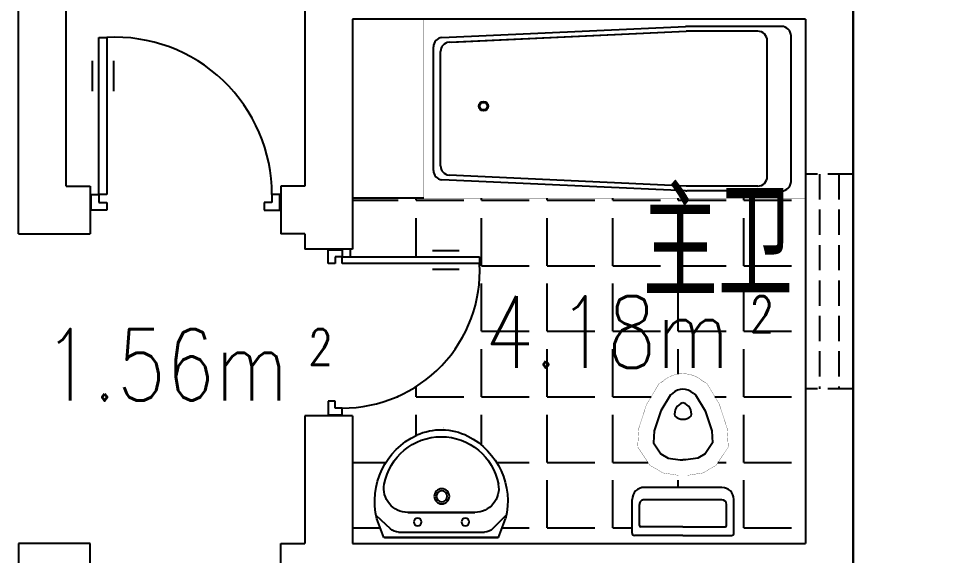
# Model space of a CAD drawing. Header units: millimetres. Extents: x 1143 to 39838, y 578 to 35727.
# Drawn here: x 28889 to 32789, y 21990 to 24242 of the extents above; entities that cross this region are included whole.
import ezdxf
from ezdxf.enums import TextEntityAlignment as Align

# ---------------------------------------------------------------- set-up
doc = ezdxf.new("R2010")
doc.units = ezdxf.units.MM
doc.linetypes.add('DASH', pattern=[0.35, 0.25, -0.1])
for name, color, linetype in [('3', 7, 'Continuous'), ('JJ', 8, 'Continuous'), ('PUB_TEXT', 7, 'Continuous'), ('PUB_WINDW', 7, 'Continuous'), ('T', 7, 'Continuous'), ('TC', 8, 'Continuous'), ('WALL', 255, 'Continuous'), ('WINDOW', 2, 'Continuous')]:
    doc.layers.add(name, color=color, linetype=linetype)
doc.styles.add('DIM_FONT', font='SIMPLEX', dxfattribs={"width": 0.8})
doc.styles.add('HZ', font='txt', dxfattribs={"width": 0.7, "height": 5, "bigfont": 'hztxt'})
doc.styles.add('SIMPLEX', font='SIMPLEX.SHX')
doc.styles.get("Standard").update_dxf_attribs({"font": 'arial.ttf'})

# ---------------------------------------------------------------- blocks, each defined once
blk = doc.blocks.new('M_A23MCU')
for p, q in [((-0.4541, 0.0807), (-0.4541, 0.9053)), ((-0.4541, 0.9053), (-0.4129, 0.9053)), ((-0.4129, 0.9053), (-0.4129, 0.0807)), ((-0.489, 0.7822), (-0.489, 0.6235)), ((-0.378, 0.7822), (-0.378, 0.6235)), ((-0.4953, -0.0018), (-0.4953, 0.0807)), ((-0.4953, 0.0807), (-0.4541, 0.0807)), ((-0.4129, 0.0807), (-0.4541, 0.0807)), ((-0.4541, 0.0807), (-0.4541, 0.0395)), ((0.4529, 0.0807), (0.4529, 0.0395)), ((0.4941, 0.0807), (0.4529, 0.0807)), ((0.4941, -0.0018), (0.4941, 0.0807)), ((-0.4541, 0.0395), (-0.4129, 0.0395)), ((-0.4129, 0.0395), (-0.4129, -0.0018)), ((0.4117, 0.0395), (0.4117, -0.0018)), ((0.4529, 0.0395), (0.4117, 0.0395)), ((-0.4129, -0.0018), (-0.4953, -0.0018)), ((-0.4953, -0.0018), (-0.4953, -0.0018)), ((0.4117, -0.0018), (0.4941, -0.0018)), ((0.4941, -0.0018), (0.4941, -0.0018))]:
    blk.add_line(p, q)
blk.add_arc((-0.3716, 0.0817), 0.8246, 359.9283, 92.866)
blk = doc.blocks.new('_GCBLK')
at = {"linetype": 'DASH'}
for p, q in [((-0.5, -0.5), (-0.5, 0.5)), ((0.5, -0.5), (0.5, 0.5)), ((-0.5, 0.2), (0.5, 0.2)), ((-0.5, -0.2), (0.5, -0.2))]:
    blk.add_line(p, q, dxfattribs=at)
at = {"style": 'SIMPLEX', "flags": 9}
blk.add_attdef('A', text='', height=1, dxfattribs=at).set_placement((0, 1.5), align=Align.MIDDLE)
blk = doc.blocks.new('M_E7')
for p, q in [((-10, 111.7), (-151.3, 111.7)), ((-41.4, 80.8), (-129.8, 80.8)), ((0, -101.7), (0, 101.7)), ((-201.3, 61.7), (-201.3, -265.1)), ((-149.8, 60.8), (-149.8, -264.1)), ((-36.4, -101.7), (-36.4, 75.8)), ((-36.4, -101.7), (-36.4, -279.1)), ((0, -101.7), (0, -305.1)), ((-41.4, -284.1), (-129.8, -284.1)), ((-10, -315.1), (-151.3, -315.1))]:
    blk.add_line(p, q)
at = {"const_width": 1}
for points in [[(-651.5, -24.2), (-636.8, -1.2), (-550.4, 50.7), (-450.5, 83.3), (-371.3, 88.4), (-294, 36.9), (-262.2, -17.7), (-251.9, -84.3), (-251.9, -101.7)], [(-650.7, -180.4), (-636.8, -202.2), (-550.4, -254.1), (-450.5, -286.7), (-371.3, -291.8), (-294, -240.3), (-262.2, -185.7), (-251.9, -119.1), (-251.9, -101.7)]]:
    blk.add_lwpolyline(points, dxfattribs=at)
for points in [[(-596.6, -59.2), (-590.1, -49.1), (-523.1, -8.9), (-438.1, 18.9), (-389.1, 22), (-342.7, -8.9), (-324.7, -39.9), (-317, -89.3), (-317, -101.7)], [(-595.8, -145.3), (-590.1, -154.2), (-523.1, -194.5), (-438.1, -222.3), (-389.1, -225.4), (-342.7, -194.5), (-324.7, -163.5), (-317, -114), (-317, -101.7)]]:
    blk.add_lwpolyline(points)
blk.add_lwpolyline([(-644.2, -14.8, 0.39866), (-642.7, -190.6, 0.39866)], format="xyb", dxfattribs=at)
for centre, radius, start, end in [((-151.3, 61.7), 50, 90, 180), ((-129.8, 60.8), 20, 90, 180), ((-41.4, 75.8), 5, 0, 90), ((-10, 101.7), 10, 0, 90), ((-550.8, -101.9), 62.6, 137.0381, 223.979), ((-510.5, -114.3), 47.8, 77.2641, 164.6652), ((-541.2, -102.8), 54.1, 1.1332, 40.3816), ((-510.5, -89), 47.8, 195.3348, 282.7359), ((-541.2, -100.6), 54.1, 319.6184, 358.8668), ((-151.3, -265.1), 50, 180, 270), ((-129.8, -264.1), 20, 180, 270), ((-41.4, -279.1), 5, 270, 0), ((-10, -305.1), 10, 270, 0)]:
    blk.add_arc(centre, radius, start, end)
at = {"width": 0.8, "flags": 9}
for tag in ['XSIZE', 'YSIZE']:
    blk.add_attdef(tag, (0, 0), '', height=0.5, dxfattribs=at)
blk = doc.blocks.new('M_E6')
for p, q in [((240.4, 0), (-240.4, 0)), ((-237.5, 0), (239.3, 0)), ((240.4, 0), (269.8, -78.5)), ((-213.1, -36.1), (-271.2, -90.6)), ((-240.4, 0), (-269.8, -78.5)), ((-178.9, -22.5), (181, -22.5)), ((216.7, -37.5), (273.5, -95.2)), ((141.1, -105.2), (-140.8, -105.2)), ((-140.8, -105.2), (141.1, -105.2))]:
    blk.add_line(p, q)
for centre, radius in [((-99.1, -65), 16.3), ((100.9, -65), 16.3), ((2.4, -172.5), 31.6), ((2.4, -172.5), 23)]:
    blk.add_circle(centre, radius)
for centre, radius, start, end in [((-178.9, -72.5), 50, 90, 133.181), ((181, -72.5), 50, 44.5607, 90), ((28.4, -151.9), 307.1, 166.1751, 244.7296), ((-140.8, -205.2), 100, 90, 190.5602), ((-28.4, -151.9), 307.1, 297.0639, 13.8249), ((141.1, -205.2), 100, 349.4398, 90), ((0.2, -179), 243.4, 190.5602, 349.4398), ((-0.2, -201.5), 250.2, 245.8071, 296.4628), ((28.4, -151.9), 307.1, 266.589, 266.5936)]:
    blk.add_arc(centre, radius, start, end)
at = {"width": 0.8, "flags": 9}
for tag in ['XSIZE', 'YSIZE']:
    blk.add_attdef(tag, (0, 0), '', height=0.5, dxfattribs=at)
blk = doc.blocks.new('M_E10')
for p, q in [((-700, -30), (-302.2, -30)), ((-297.8, -30.2), (724.3, -76.1)), ((-740, -70), (-740, -680)), ((-600, -50), (-300, -50)), ((-300, -50), (694.6, -95.9)), ((-640, -90), (-640, -660)), ((760, -115.9), (760, -634.1)), ((730, -135.6), (730, -614.4)), ((694.6, -654.1), (-300, -700)), ((684.7, -654.2), (-300, -700)), ((-600, -700), (-300, -700)), ((724.3, -673.9), (-297.8, -719.8)), ((-700, -720), (-302.2, -720))]:
    blk.add_line(p, q)
at = {"const_width": 1.5}
for points in [[(-800, 0), (800, 0)], [(-800, -750), (-800, 0)], [(800, 0), (800, -750)], [(800, -750), (-800, -750)]]:
    blk.add_lwpolyline(points, dxfattribs=at)
for radius in [20, 16]:
    blk.add_circle((550, -385.5), radius)
for centre, start, end in [((-700, -70), 90, 180), ((-302.2, -70), 83.7966, 90), ((-600, -90), 90, 180), ((720, -115.9), 0, 83.7966), ((690, -135.6), 0, 83.3675), ((690, -614.4), 276.6325, 0), ((-600, -660), 180, 270), ((720, -634.1), 276.2034, 0), ((-700, -680), 180, 270), ((-302.2, -680), 270, 276.2034)]:
    blk.add_arc(centre, 40, start, end)
at = {"width": 0.8, "flags": 9}
for tag in ['XSIZE', 'YSIZE']:
    blk.add_attdef(tag, (0, 0), '', height=0.5, dxfattribs=at)
blk = doc.blocks.new('1T4F81聚福元')
at = {"layer": 'TC'}
h = blk.add_hatch(dxfattribs=at)
h.set_pattern_fill('ANGLE,_O', color=256, scale=1000)
h.set_pattern_definition([(0, (98756.32, 65829.85), (0, 275), [200, -75]), (90, (98756.32, 65829.85), (-275, 2e-14), [200, -75])])
h.paths.add_polyline_path([(7000, -5950), (5400, -5950), (5100, -5950), (5100, -6164.3), (5056.5, -6164.3), (5056.5, -6196.5), (5633.7, -6196.5), (5633.7, -6225.3, -0.429312), (5056.5, -6831.4), (5056.5, -6864.3), (5100, -6864.3), (5100, -6964.3), (5100, -7400), (7000, -7400)])
h.paths.add_polyline_path([(6568.3, -6716.6), (6587.2, -6728.6), (6639.1, -6815.1), (6671.7, -6914.9), (6676.8, -6994.2), (6625.3, -7071.4), (6570.7, -7103.2), (6504.1, -7113.6), (6486.7, -7113.6), (6469.3, -7113.6), (6402.7, -7103.2), (6348.1, -7071.4), (6296.6, -6994.2), (6301.6, -6914.9), (6334.3, -6815.1), (6386.2, -6728.6), (6403.5, -6717.6, -0.36575)], flags=16)
h.paths.add_polyline_path([(6529.1, -6768.9), (6539.2, -6775.3), (6579.4, -6842.3), (6607.3, -6927.3), (6610.4, -6976.3), (6579.4, -7022.7), (6548.5, -7040.7), (6499, -7048.5), (6486.7, -7048.5), (6474.3, -7048.5), (6424.9, -7040.7), (6393.9, -7022.7), (6363, -6976.3), (6366.1, -6927.3), (6393.9, -6842.3), (6434.1, -6775.3), (6443, -6769.6, -0.39866)], flags=0)
h.paths.add_polyline_path([(6486.7, -6808.8, -0.40099), (6520.7, -6865.5, -0.172948), (6486.7, -6878.4, -0.172948), (6452.7, -6865.5, -0.40099)], flags=0)
h.paths.add_polyline_path([(6650.1, -7164.1, -0.414214), (6700.1, -7214.1), (6700.1, -7355.4, -0.414214), (6690.1, -7365.4), (6486.7, -7365.4), (6283.3, -7365.4, -0.414214), (6273.3, -7355.4), (6273.3, -7214.1, -0.414214), (6323.3, -7164.1)], flags=16)
h.paths.add_polyline_path([(6649.1, -7215.7, -0.414214), (6669.1, -7235.7), (6669.1, -7329.1), (6486.7, -7329.1), (6304.2, -7329.1), (6304.2, -7235.7, -0.414214), (6324.2, -7215.7)], flags=0)
h.paths.add_polyline_path([(5742.5, -7295.2), (5713.1, -7373.8), (5232.3, -7373.8), (5202.9, -7295.2, -0.356844), (5370, -6944.1, -0.224698), (5584, -6948.3, -0.348046)], flags=16)
h.paths.add_polyline_path([(5233.6, -7150.2), (5233.6, -7150.2)], flags=0)
h.paths.add_polyline_path([(5590, -7308.8, -1), (5557.3, -7308.8, -1)], flags=0)
h.paths.add_polyline_path([(5506.7, -7201.3, -1.000001), (5443.4, -7201.3, -1.000001)], flags=0)
h.paths.add_polyline_path([(5498, -7201.3, -1), (5452.1, -7201.3, -1)], flags=0)
h.paths.add_polyline_path([(6357.3, -6457.4), (7120.5, -6457.4), (7120.5, -5856.8), (6357.3, -5856.8)], flags=9)
at = {"layer": '3'}
blk.add_line((5400, -5950), (5100, -5950), dxfattribs=at)
at = {"layer": 'WALL'}
for p, q in [((3700, -6100), (3700, -1200)), ((3900, -5900), (3900, -1200)), ((4900, -5000), (4900, -5900)), ((7200, -7600), (7200, -5000)), ((7000, -5200), (5100, -5200)), ((5100, -5200), (5100, -6164.3)), ((7000, -5200), (7000, -7400)), ((3900, -5900), (4000, -5900)), ((4000, -5900), (4000, -6100)), ((4900, -5900), (4800, -5900)), ((4800, -5900), (4800, -6100)), ((3700, -6100), (4000, -6100)), ((4900, -6100), (4800, -6100)), ((4900, -6100), (4900, -6164.3)), ((5100, -6164.3), (4900, -6164.3)), ((5100, -6864.3), (4900, -6864.3)), ((4900, -6864.3), (4900, -6964.3)), ((5100, -6864.3), (5100, -6964.3)), ((4900, -6964.3), (4900, -7400)), ((5100, -6964.3), (5100, -7400)), ((3700, -7400), (3700, -10100)), ((4000, -7400), (3700, -7400)), ((4000, -7600), (4000, -7400)), ((4800, -7600), (4800, -7400)), ((4800, -7400), (4900, -7400)), ((5100, -7400), (7000, -7400))]:
    blk.add_line(p, q, dxfattribs=at)
at = {"layer": 'WINDOW'}
blk.add_lwpolyline([(3410.1, -10300), (4900, -10300), (4900, -10700), (7600, -10700), (7600, -9600), (7200, -9600), (7200, -600), (4700, -600), (4700, -155.7), (4600, -155.7), (4600, -1000), (0, -1000)], dxfattribs=at)
blk.add_lwpolyline([(-100, -4400), (-200, -4400), (-200, 800), (0, 800), (0, -1000), (7200, -1000), (7200, -10200), (7200, -10300), (1326, -10300), (1326, -11600), (-1616, -11600), (-1616, -9600), (-2816, -9600), (-2816, -7600), (-2816, -7500), (-100, -7500)], close=True, dxfattribs=at)
at = {"layer": '3'}
for name, p, rotation in [('M_E10', (6200, -5950), 180), ('M_E7', (6588.4, -7365.4), 270)]:
    blk.add_blockref(name, p, dxfattribs=dict(at, rotation=rotation))
at = {"layer": '3', "xscale": -1, "rotation": 180}
blk.add_blockref('M_E6', (5472.7, -7373.8), dxfattribs=at)
at = {"layer": 'WINDOW', "xscale": 800, "yscale": 800, "zscale": 800}
blk.add_blockref('M_A23MCU', (4400, -6000), dxfattribs=at)
at = {"layer": 'WINDOW', "rotation": 90}
for name, p, xscale, yscale, zscale in [('_GCBLK', (7100, -6300), -900, 200.0000000000582, 900), ('M_A23MCU', (5000, -6514.3), -700, -700, 700)]:
    blk.add_blockref(name, p, dxfattribs=dict(at, xscale=xscale, yscale=yscale, zscale=zscale))
at = {"style": 'DIM_FONT', "oblique": -180, "text_generation_flag": 4, "width": 0.8, "flags": 9}
for tag, p, rotation in [('XSIZE', (1326.3, -15051.1), 135), ('YSIZE', (1326.3, -15051.1), 135), ('XSIZE', (3900.1, -18100), 45), ('YSIZE', (3900.1, -18100), 45)]:
    blk.add_attdef(tag, p, '', height=0.5, rotation=rotation, dxfattribs=at)
at = {"layer": 'JJ', "oblique": -180, "text_generation_flag": 4, "width": 0.8, "flags": 9}
for p in [(1764.7, -14093.6), (2339, -19893.8)]:
    blk.add_attdef('XSIZE', p, '', height=0.441, dxfattribs=at)
blk.add_attdef('XSIZE', (-13521.8, -18540), '', height=0.441, rotation=90, dxfattribs=at)
at = {"layer": 'PUB_TEXT', "style": 'DIM_FONT', "width": 0.8}
for s, p in [('4.18m', (6683.4, -6512.3, -1533.8)), ('1.56m', (4832.3, -6649.9, -1533.8))]:
    blk.add_text(s, height=300, dxfattribs=at).set_placement(p, align=Align.MIDDLE_RIGHT)
for p in [(6683.4, -6512.3, -1533.8), (4832.3, -6649.9, -1533.8)]:
    blk.add_text(' 2', height=150, dxfattribs=at).set_placement(p)
at = {"layer": 'T', "style": 'HZ', "width": 0.7}
blk.add_text('主卫', height=450, dxfattribs=at).set_placement((6317.7, -6366.2))

msp = doc.modelspace()

# ---------------------------------------------------------------- block references
at = {"layer": 'PUB_WINDW'}
msp.add_blockref('1T4F81聚福元', (25189.3, 29439.1), dxfattribs=at)

doc.saveas('drawing.dxf')
